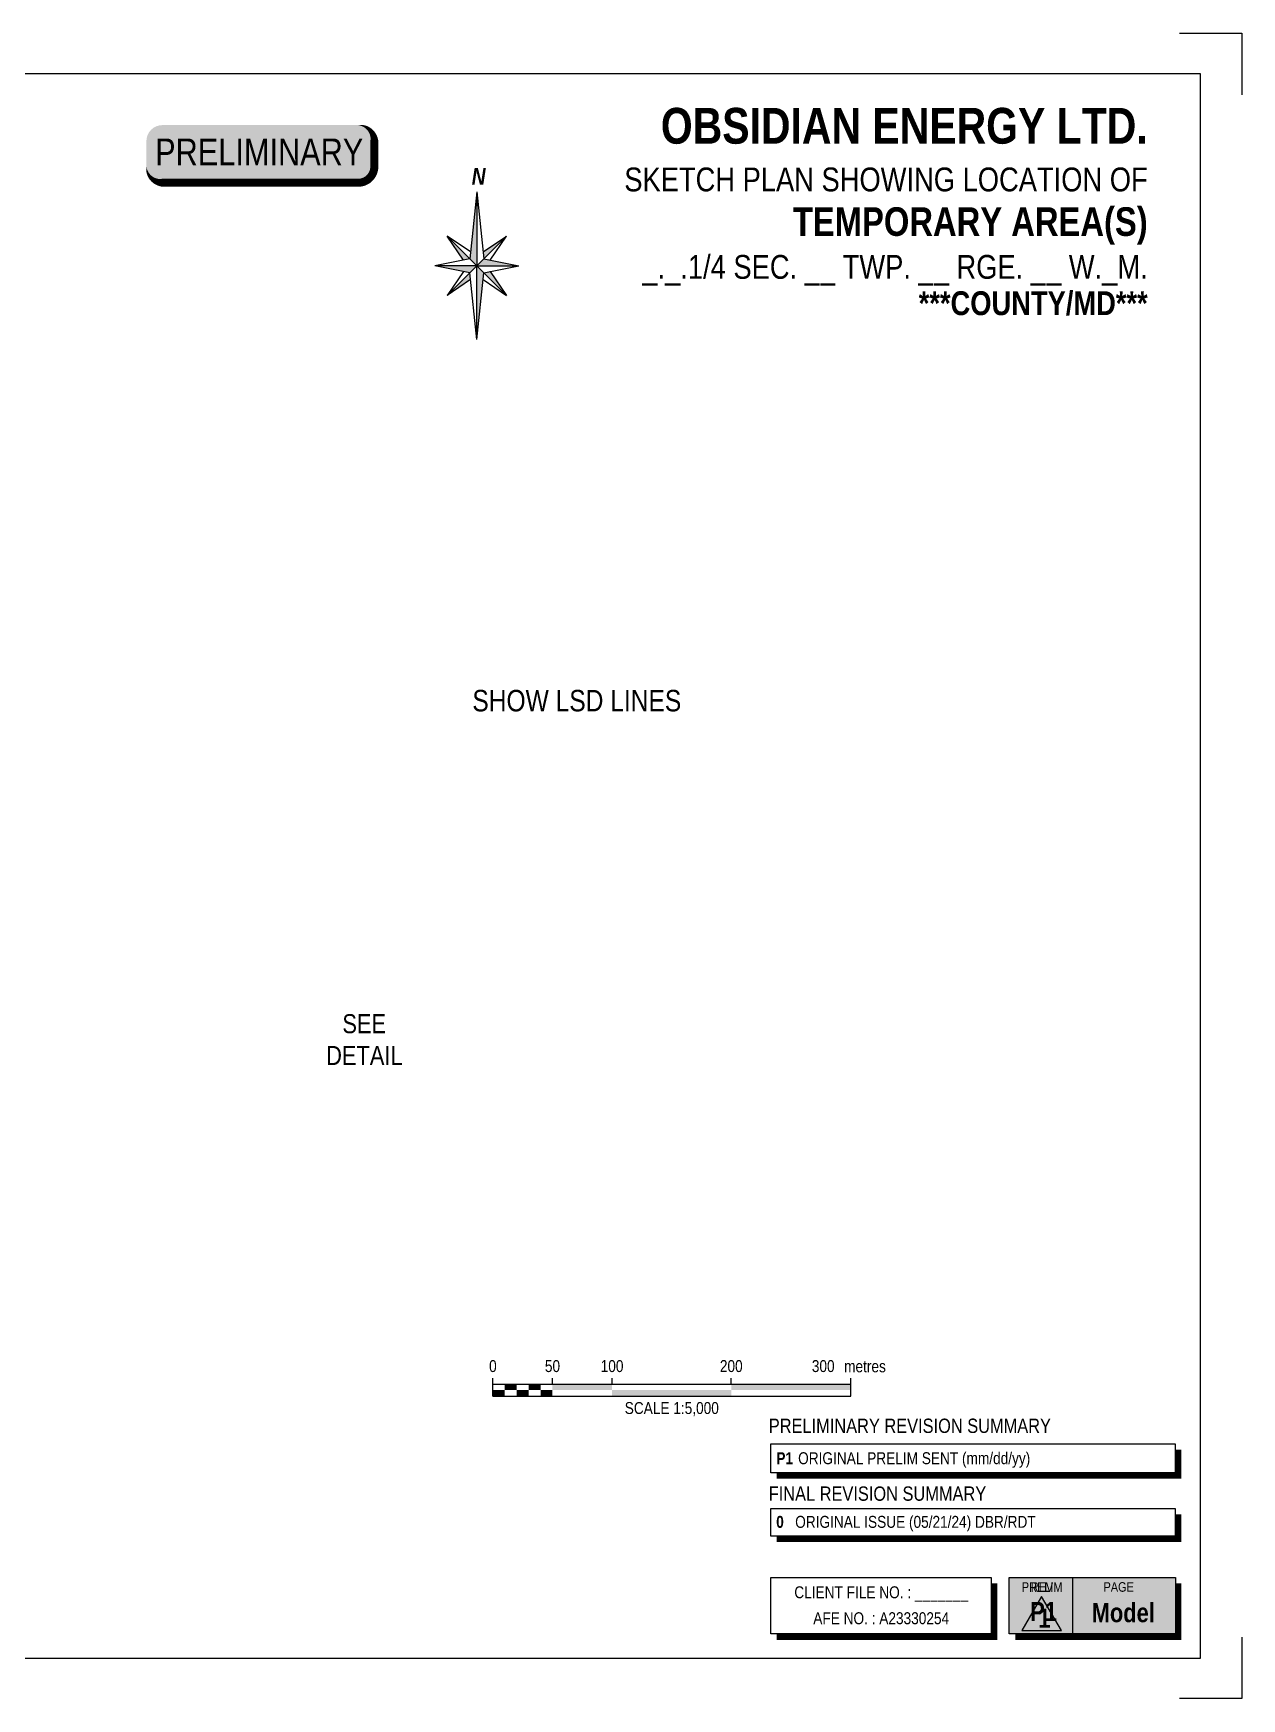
# Paper-space layout 'RTF' of a CAD drawing. Extents: x -1578 to 581, y 336 to 1733.
# Drawn here: x -433 to 581, y 336 to 1733 of the extents above; entities that cross this region are included whole.
import ezdxf
from ezdxf.enums import TextEntityAlignment as Align

# ---------------------------------------------------------------- set-up
doc = ezdxf.new("R2010")
doc.units = 0
doc.header["$LTSCALE"] = 5
doc.layers.get('Defpoints').update_dxf_attribs({"color": 9})
for name, color, linetype in [('AS-UNDERLAY-H', 141, 'Continuous'), ('CG-BORDER', 2, 'Continuous'), ('CG-NORTH', 7, 'Continuous'), ('CG-NOTES', 7, 'Continuous'), ('CG-PRELIM', 7, 'Continuous'), ('CG-REVISION', 7, 'Continuous'), ('L-2', 7, 'Continuous'), ('L-DETAIL-T', 3, 'Continuous'), ('S-1', 1, 'Continuous'), ('S-2', 2, 'Continuous')]:
    doc.layers.add(name, color=color, linetype=linetype)
doc.styles.add('0', font='ARIALN.TTF')
doc.styles.add('80', font='ARIALN.TTF', dxfattribs={"height": 10})
doc.styles.add('80CG', font='ARIALN.TTF', dxfattribs={"height": 10})
doc.styles.add('80L', font='ARIALN.TTF', dxfattribs={"height": 10})
doc.styles.add('BOLD', font='ARIALNB.TTF')

# ---------------------------------------------------------------- blocks, each defined once
blk = doc.blocks.new('*U224')
at = {"layer": 'CG-NOTES'}
for p, q in [((-339.4, 0), (0, 0)), ((-339.4, -22.4), (-339.4, 0)), ((0, 0), (0, -22.4)), ((-339.4, -23.2), (-339.4, -22.4)), ((0, -23.2), (-339.4, -23.2)), ((0, -22.4), (0, -23.2))]:
    blk.add_line(p, q, dxfattribs=at)
at = {"layer": 'CG-NOTES', "const_width": 5, "flags": 128}
for points in [[(2.5, -22.5), (2.5, -5)], [(2.5, -22.5), (2.5, -25.7), (-334.4, -25.7)]]:
    blk.add_lwpolyline(points, dxfattribs=at)
at = {"insert": (-341.1, 18.5), "char_height": 12, "attachment_point": 1, "style": '80L'}
blk.add_mtext_dynamic_manual_height_columns('{\\C14;FINAL REVISION SUMMARY}', width=182.551, gutter_width=45, heights=[0], dxfattribs=at)
blk = doc.blocks.new('*U728')
at = {"layer": 'CG-NOTES'}
blk.add_blockref('*U224', (339.4, 23.2), dxfattribs=at)
at = {"layer": 'CG-NOTES', "insert": (4.6, 4), "char_height": 10, "attachment_point": 7, "style": '80'}
blk.add_mtext_dynamic_manual_height_columns('{\\fArial Narrow|b1|i0|c0|p34;\\C14;0}   ORIGINAL ISSUE (05/21/24) DBR/RDT ', width=331.161, gutter_width=45, heights=[0], dxfattribs=at)
blk = doc.blocks.new('rev')
at = {"layer": 'AS-UNDERLAY-H'}
h = blk.add_hatch(color=256, dxfattribs=at)
h.dxf.hatch_style = 1
h.paths.add_polyline_path([(-71.5, -23.2), (-71.5, 24.2), (67.8, 24.2), (67.8, -23.2)])
blk.add_line((-18.5, 24.2), (-18.5, -23.2))
at = {"color": 5, "flags": 128}
blk.add_lwpolyline([(-44.4, 8.2), (-60.9, -20.4), (-27.8, -20.4)], close=True, dxfattribs=at)
at = {"layer": 'CG-NOTES', "flags": 128}
blk.add_lwpolyline([(-71.5, -23.2), (-71.5, 24.2), (67.8, 24.2), (67.8, -23.2)], close=True, dxfattribs=at)
at = {"layer": 'CG-NOTES', "const_width": 5, "flags": 128}
blk.add_lwpolyline([(70.3, 19.2), (70.3, -25.7), (-66.5, -25.7)], dxfattribs=at)
at = {"attachment_point": 1}
for s, width, insert, char_height, style in [('\\pi4.196;REV.', 28.288, (-57.7, 20.1), 8, '80L'), ('\\pi3.528;PAGE', 31.329, (4, 20.2), 8, '80L'), ('\\pi6.7268;{\\fArial Narrow|b1|i0|c0|p34;\\C14;1}', 19.216, (-53.9, -2), 16, '80')]:
    blk.add_mtext_dynamic_manual_height_columns(s, width=width, gutter_width=45, heights=[0], dxfattribs=dict(at, insert=insert, char_height=char_height, style=style))
at = {"layer": 'CG-NOTES', "linetype": 'Continuous', "insert": (24.1, -5.5), "char_height": 16, "attachment_point": 5, "style": '80CG'}
blk.add_mtext('{\\fArial Narrow|b1|i0|c0|p34;\\C14;Model}', dxfattribs=at)
blk = doc.blocks.new('blk_Prelim_page')
h = blk.add_hatch(color=141)
h.dxf.hatch_style = 1
h.paths.add_polyline_path([(-71.5, -23.2), (-71.5, 24.2), (67.8, 24.2), (67.8, -23.2)])
blk.add_line((-18.5, 24.2), (-18.5, -23.2))
at = {"layer": 'CG-NOTES', "flags": 128}
blk.add_lwpolyline([(-71.5, -23.2), (-71.5, 24.2), (67.8, 24.2), (67.8, -23.2)], close=True, dxfattribs=at)
at = {"layer": 'CG-NOTES', "const_width": 5, "flags": 128}
blk.add_lwpolyline([(70.3, 19.2), (70.3, -25.7), (-66.5, -25.7)], dxfattribs=at)
at = {"attachment_point": 1}
for s, width, insert, char_height, style in [('\\pi-2.2187;PRELIM', 28.288, (-58.8, 20.1), 8, '80L'), ('\\pi3.528;PAGE', 31.329, (4, 20.2), 8, '80L'), ('\\pi11.724;{\\fArial Narrow|b1|i0|c0|p34;\\C14;P1}', 41.555, (-65.7, 3.6), 16, '80')]:
    blk.add_mtext_dynamic_manual_height_columns(s, width=width, gutter_width=45, heights=[0], dxfattribs=dict(at, insert=insert, char_height=char_height, style=style))
at = {"layer": 'CG-NOTES', "linetype": 'Continuous', "insert": (24.1, -5.5), "char_height": 16, "attachment_point": 5, "style": '80CG'}
blk.add_mtext('{\\fArial Narrow|b1|i0|c0|p34;\\C14;Model}', dxfattribs=at)
blk = doc.blocks.new('FileNumbers')
at = {"layer": 'CG-NOTES', "flags": 128}
blk.add_lwpolyline([(0, -47.4), (0, 0), (185.1, 0), (185.1, -47.4)], close=True, dxfattribs=at)
at = {"layer": 'CG-NOTES', "const_width": 5, "flags": 128}
blk.add_lwpolyline([(187.6, -5), (187.6, -49.9), (5, -49.9)], dxfattribs=at)
at = {"layer": 'CG-NOTES', "char_height": 10, "attachment_point": 5, "style": '80'}
for s, width, insert in [('CLIENT FILE NO. : _______', 184.776, (92.7, -13.9)), ('AFE NO. : A23330254', 184.866, (92.7, -34.3))]:
    blk.add_mtext_dynamic_manual_height_columns(s, width=width, gutter_width=45, heights=[0], dxfattribs=dict(at, insert=insert))
blk = doc.blocks.new('*U389')
at = {"layer": 'CG-NOTES'}
for p, q in [((-172.8, 20.7), (166.6, 20.7)), ((-172.8, -1.7), (-172.8, 20.7)), ((166.6, 20.7), (166.6, -1.7)), ((-172.8, -3.6), (-172.8, -1.7)), ((166.6, -3.6), (-172.8, -3.6)), ((166.6, -1.7), (166.6, -3.6))]:
    blk.add_line(p, q, dxfattribs=at)
at = {"layer": 'CG-NOTES', "const_width": 5, "flags": 128}
for points in [[(169.1, -1.8), (169.1, 15.7)], [(169.1, -1.8), (169.1, -6.1), (-167.8, -6.1)]]:
    blk.add_lwpolyline(points, dxfattribs=at)
blk = doc.blocks.new('cg-north')
at = {"linetype": 'Continuous'}
for points in [[(-0.3, 62), (-6.2, 6), (-0.3, 0.1)], [(-25.2, 25), (-11.6, 4.9), (-6.2, 6)], [(24.6, 25), (5, 11.8), (5.6, 6)], [(-0.3, 0.1), (-35.5, 0.1), (-6.2, -5.8)], [(5.6, 6), (-0.3, 0.1), (34.9, 0.1)], [(5.6, -5.8), (-0.3, 0.1), (-0.3, -61.7)], [(-5.6, -11.5), (-6.2, -5.8), (-25.2, -24.8)], [(11, -4.7), (5.6, -5.8), (24.6, -24.8)]]:
    blk.add_hatch(color=14, dxfattribs=at).paths.add_polyline_path(points)
at = {"color": 14, "linetype": 'Continuous'}
for p, q in [((-0.3, 62), (-6.2, 6)), ((-0.3, 62), (-0.3, 0.1)), ((-0.3, 62), (5.6, 6)), ((-0.3, 0.1), (-25.2, 25)), ((-11.6, 4.9), (-25.2, 25)), ((-5.6, 11.8), (-25.2, 25)), ((-0.3, 0.1), (24.6, 25)), ((5, 11.8), (24.6, 25)), ((11, 4.9), (24.6, 25)), ((-6.2, 6), (-35.5, 0.1)), ((-0.3, 0.1), (-35.5, 0.1)), ((-6.2, -5.8), (-35.5, 0.1)), ((-0.3, 0.1), (-25.2, -24.8)), ((-0.3, 0.1), (24.6, -24.8)), ((-0.3, -61.7), (-0.3, 0.1)), ((-0.3, 0.1), (34.9, 0.1)), ((5.6, 6), (34.9, 0.1)), ((5.6, -5.8), (34.9, 0.1)), ((-11.6, -4.7), (-25.2, -24.8)), ((-5.6, -11.5), (-25.2, -24.8)), ((-0.3, -61.7), (-6.2, -5.8)), ((-0.3, -61.7), (5.6, -5.8)), ((5, -11.5), (24.6, -24.8)), ((10.9, -4.5), (11, -4.7)), ((11, -4.7), (24.6, -24.8))]:
    blk.add_line(p, q, dxfattribs=at)
at = {"color": 14, "linetype": 'Continuous', "insert": (-10.2, 82), "char_height": 14, "width": 22.782, "attachment_point": 1, "style": '80CG'}
blk.add_mtext('\\pi5.6372;{\\fArial Narrow|b1|i1|c0|p34;N}', dxfattribs=at)
blk = doc.blocks.new('*U466')
at = {"color": 0}
for p, q in [((-150, 0), (-150, 15)), ((-100, 10), (-100, 15)), ((-50, 10), (-50, 15)), ((50, 10), (50, 15)), ((150.2, 0), (150.2, 15)), ((-150, 10), (150.2, 10)), ((-150, 0), (150.2, 0))]:
    blk.add_line(p, q, dxfattribs=at)
for points in [[(-150, 5), (-140, 5), (-150, 0), (-140, 0)], [(-140, 10), (-130, 10), (-140, 5), (-130, 5)], [(-130, 5), (-120, 5), (-130, 0), (-120, 0)], [(-120, 10), (-110, 10), (-120, 5), (-110, 5)], [(-110, 5), (-100, 5), (-110, 0), (-100, 0)], [(-100, 10), (-50, 10), (-100, 5), (-50, 5)], [(-50, 5), (50, 5), (-50, 0), (50, 0)], [(50, 10), (150.2, 10), (50, 5), (150.2, 5)]]:
    blk.add_solid(points, dxfattribs=at)
at = {"color": 0, "style": '80'}
blk.add_text('metres', height=10, dxfattribs=at).set_placement((162.2, 20), align=Align.CENTER)
at = {"color": 0, "char_height": 10, "style": '80'}
for s, insert, attachment_point in [('0', (-150, 30.2), 2), ('50', (-100, 30.2), 2), ('100', (-50, 30.2), 2), ('200', (50, 30.2), 2), ('300', (136.7, 30.2), 3), ('SCALE 1:5,000', (0.1, -5), 2)]:
    blk.add_mtext(s, dxfattribs=dict(at, insert=insert, attachment_point=attachment_point))
blk = doc.blocks.new('*U210')
h = blk.add_hatch(color=50)
edge = h.paths.add_edge_path()
edge.add_line((-36.5, -11.5), (36.5, -11.5))
edge.add_arc((36.5, -5.5), 6, 270, 360)
edge.add_line((42.5, -5.5), (42.5, 4))
edge.add_arc((36.5, 4), 6, 0, 90)
edge.add_line((36.5, 10), (-36.5, 10))
edge.add_arc((-36.5, 4), 6, 90, 180)
edge.add_line((-42.5, 4), (-42.5, -5.5))
edge.add_arc((-36.5, -5.5), 6, 180, 270)
at = {"flags": 128}
blk.add_lwpolyline([(-36.5, -11.5, 3, 3, 0), (36.5, -11.5, 3, 3, 0.414214), (42.5, -5.5, 3, 3, 0), (42.5, 4, 3, 0, 0.414214), (36.5, 10, 0, 0, 0), (-36.5, 10, 0, 0, 0.414214), (-42.5, 4, 0, 0, 0), (-42.5, -5.5, 0, 3, 0.414214)], format="xyseb", close=True, dxfattribs=at)
at = {"style": '80'}
blk.add_attdef('ENTER_TEXT_001', (-26.85, -4.92), '', height=10, dxfattribs=at)
blk = doc.blocks.new('Prelim_Rev_Summary_ws')
at = {"layer": 'CG-NOTES', "color": 14, "style": 'BOLD'}
blk.add_attdef('REV#', text='', height=10, dxfattribs=at).set_placement((4.7, -12.1), align=Align.MIDDLE_LEFT)
at = {"layer": 'CG-NOTES', "style": '0'}
blk.add_attdef('RDESCRIPTION_001', (23, -17.1), '', height=10, dxfattribs=at)
blk = doc.blocks.new('COUNTY-MD - RIGHT JUSTIFIED')
at = {"layer": 'CG-NOTES', "color": 2, "style": 'BOLD'}
blk.add_text('***COUNTY/MD***', height=20, dxfattribs=at).set_placement((0, 0), align=Align.TOP_RIGHT)
blk = doc.blocks.new('*U379')
at = {"layer": 'Defpoints'}
for p, q in [((-52.2, 1397), (0, 1397)), ((0, 1397), (0, 1345.5)), ((0, 51.5), (0, 0)), ((0, 0), (-52.2, 0))]:
    blk.add_line(p, q, dxfattribs=at)
at = {"layer": 'S-1'}
for p, q in [((0, 1397), (0, 1397)), ((0, 0), (0, 0))]:
    blk.add_line(p, q, dxfattribs=at)
at = {"layer": 'S-2'}
blk.add_lwpolyline([(-2124.3, 34), (-34.7, 34), (-34.7, 1363), (-2124.3, 1363)], close=True, dxfattribs=at)
at = {"style": '80', "flags": 1}
blk.add_attdef('PAGEID', (-1027.2, 51.5), '', height=10, rotation=90, dxfattribs=at)

psp = doc.layouts.new('RTF')

# ---------------------------------------------------------------- block references
for name, p in [('COUNTY-MD - RIGHT JUSTIFIED', (502.1, 1516.4)), ('FileNumbers', (185.8, 437.5))]:
    psp.add_blockref(name, p)
at = {"layer": 'CG-NORTH', "linetype": 'Continuous'}
psp.add_blockref('cg-north', (-60.5, 1537.7), dxfattribs=at)
at = {"layer": 'CG-NOTES'}
psp.add_blockref('*U728', (185.8, 472.1), dxfattribs=at)
at = {"layer": 'CG-PRELIM'}
ref = psp.add_blockref('*U210', (-242.4, 1633.3), dxfattribs=dict(at, xscale=2.249999999999999, yscale=2.249999999999999, zscale=2.249999999999999))
ref.add_attrib('ENTER_TEXT_001', 'PRELIMINARY', (-330.7, 1622), dxfattribs={"layer": '0', "height": 22.5, "style": '80'})
for name, p in [('*U389', (358.6, 528.9)), ('blk_Prelim_page', (457.5, 413.3))]:
    psp.add_blockref(name, p, dxfattribs=at)
psp.add_blockref('Prelim_Rev_Summary_ws', (185.8, 549.6), dxfattribs=at).add_auto_attribs({'RDESCRIPTION_001': 'ORIGINAL PRELIM SENT (mm/dd/yy)', 'REV#': 'P1'})
at = {"layer": 'CG-REVISION'}
psp.add_blockref('rev', (457.5, 413.3), dxfattribs=at)
at = {"layer": 'L-2'}
psp.add_blockref('*U466', (102.7, 589.6), dxfattribs=at)

# ---------------------------------------------------------------- texts
at = {"layer": 'CG-NOTES', "insert": (502.1, 1670.2), "char_height": 20, "width": 607.097, "attachment_point": 3, "style": '80'}
psp.add_mtext('{\\fArial Narrow|b1|i0|c0|p34;\\H1.5x;\\C14;OBSIDIAN ENERGY LTD.\\L\\P}SKETCH PLAN SHOWING LOCATION OF\\P{\\fArial Narrow|b1|i0|c0|p34;\\H1.2x;TEMPORARY AREA(S)}\\P_._.1/4 SEC. __ TWP. __ RGE. __ W._M.', dxfattribs=at)
at = {"layer": 'CG-PRELIM', "insert": (184.2, 570.7), "char_height": 12, "attachment_point": 1, "style": '80L'}
psp.add_mtext_dynamic_manual_height_columns('{\\C14;PRELIMINARY REVISION SUMMARY}', width=258.691, gutter_width=45, heights=[0], dxfattribs=at)
at = {"layer": 'Defpoints', "color": 1, "insert": (-135.5, 1182), "char_height": 18, "attachment_point": 1, "style": '80L'}
psp.add_mtext_dynamic_manual_height_columns('\\pi70.973;SHOW LSD LINES', width=315.242, gutter_width=45, heights=[0], dxfattribs=at)
at = {"layer": 'L-DETAIL-T', "insert": (-186.5, 910), "char_height": 16, "width": 60.707, "attachment_point": 1, "style": '80CG', "bg_fill": 3, "box_fill_scale": 1.5, "bg_fill_color": 256, "bg_fill_transparency": 0}
psp.add_mtext('\\pi12.924;SEE\\P\\pi-0.69718;DETAIL', dxfattribs=at)

# ---------------------------------------------------------------- next in the draw order: block references
at = {"layer": 'CG-BORDER'}
psp.add_blockref('*U379', (581, 335.8), dxfattribs=at)

doc.saveas('drawing.dxf')
